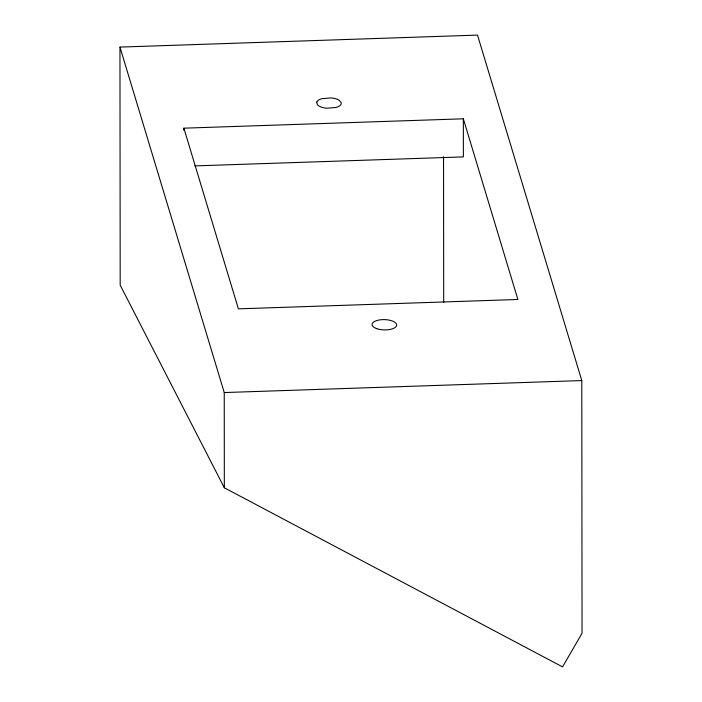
<?xml version="1.0" encoding="UTF-8"?>
<svg xmlns="http://www.w3.org/2000/svg" width="702" height="702" viewBox="0 0 702 702"><rect width="100%" height="100%" fill="white"/><g stroke="black" fill="none" stroke-linecap="round" stroke-linejoin="round"><path stroke-width="1.05" d="M119.954 47.087L477.509 35.1L581.791 380.572L582.046 633.257L562.556 666.9L224.333 487.785L120.191 285.144L119.954 47.087L224.245 392.558L224.333 487.785M183.863 128.176L463.346 118.805L517.883 299.482L238.399 308.845L183.863 128.176L183.863 130.353M194.858 165.9L463.381 156.897L463.346 118.805M224.245 392.558L581.791 380.572M443.55 156.704L443.699 302.395M316.777 102.036L317.383 104.756L318.883 105.984A12.048 5.054 1.4 0 0 326.895 108.222L336.118 107.441A12.855 5.397 1.4 0 0 341.137 104.089L341.26 102.72L339.04 100.14A12.048 5.054 1.4 0 0 331.028 97.903L321.814 98.692A12.855 5.397 1.4 0 0 316.786 102.036M376.834 328.694A12.303 5.16 1.4 0 0 396.542 325.702A12.303 5.16 1.4 0 0 379.703 319.893A12.303 5.16 1.4 0 0 376.834 328.694"/></g></svg>
